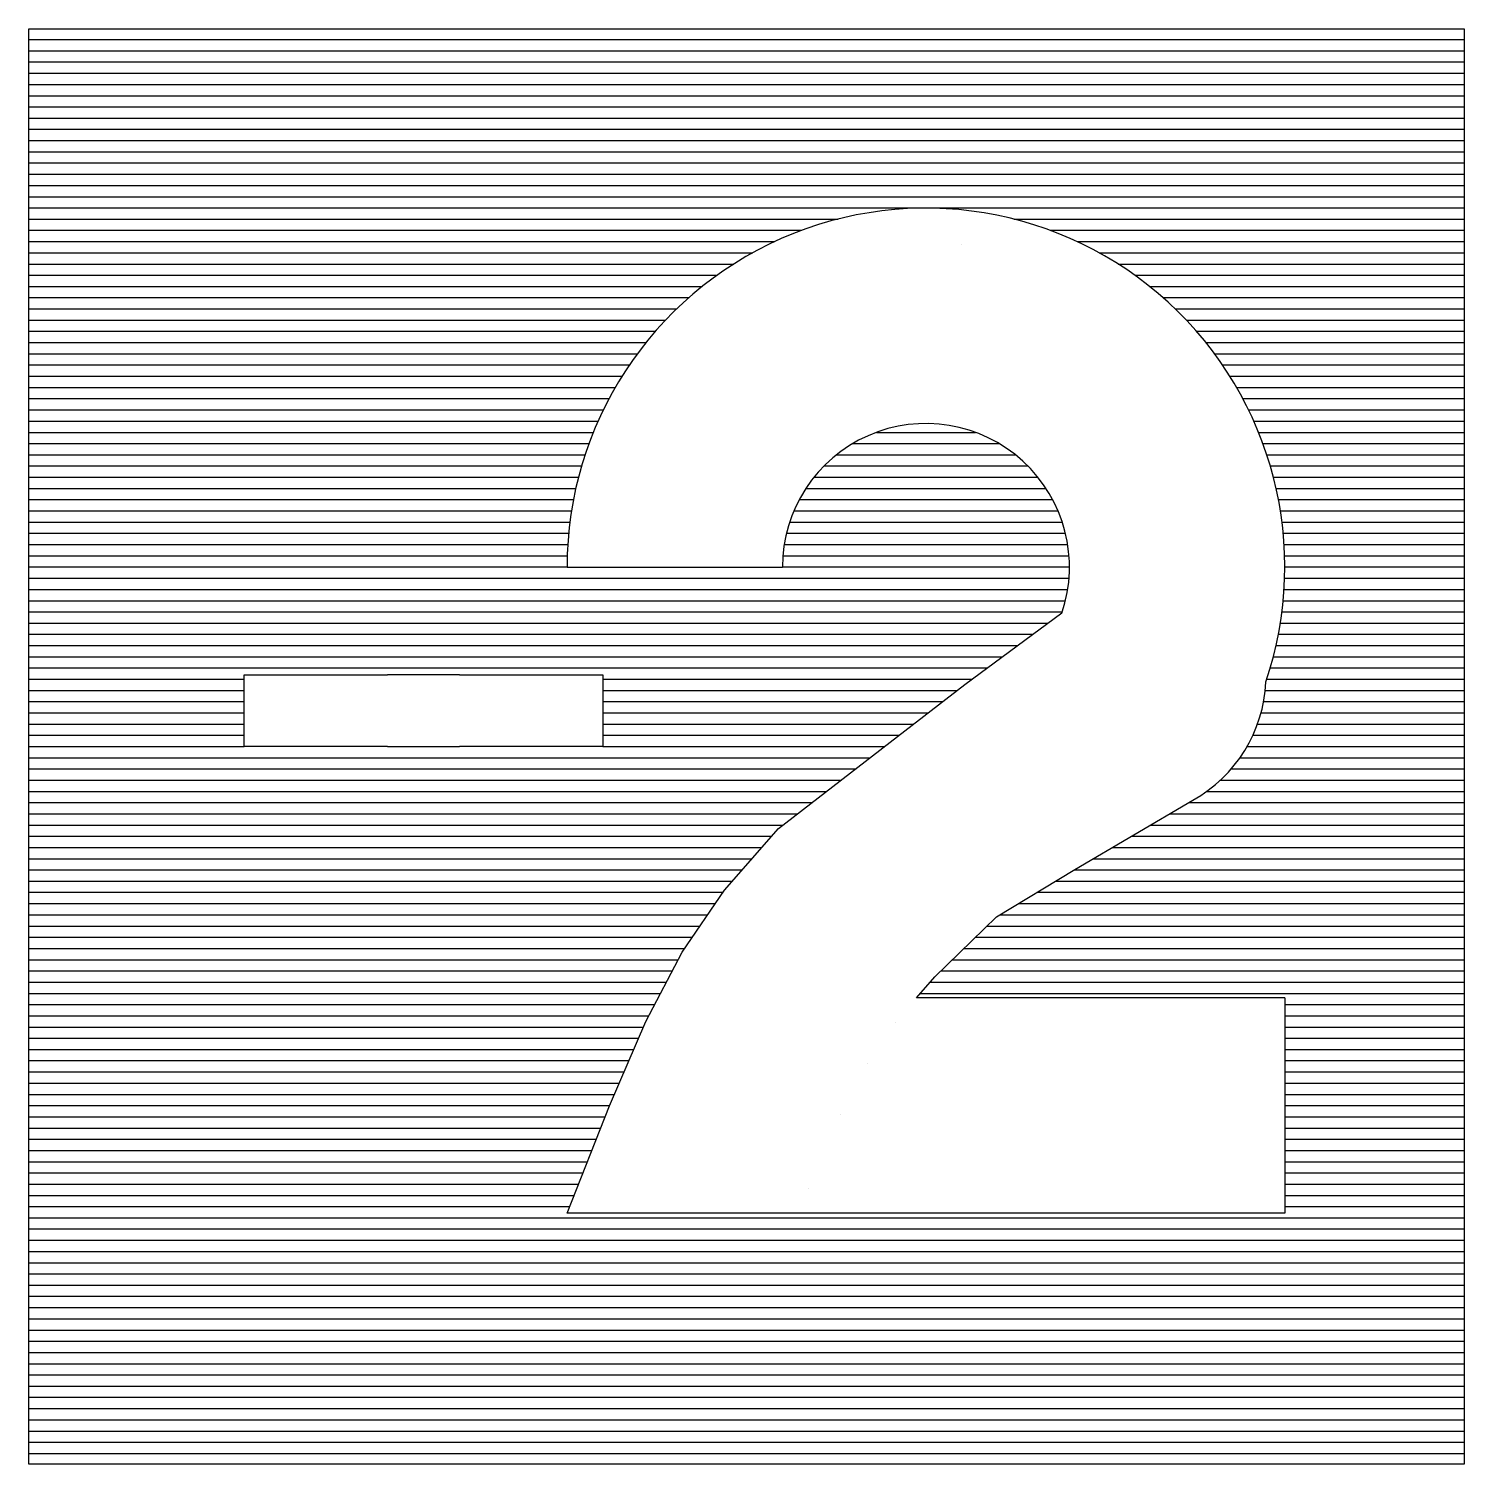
# Model space of a CAD drawing. Header units: millimetres. Extents: x -3 to 2253, y -3 to 1300.
# Drawn here: x 999 to 1011, y 899 to 911 of the extents above; entities that cross this region are included whole.
import ezdxf

# ---------------------------------------------------------------- set-up
doc = ezdxf.new("R2010")
doc.units = ezdxf.units.MM
doc.layers.add('GROEN', color=3, linetype='Continuous')
doc.layers.add('VEILIG', color=7, linetype='Continuous')

# ---------------------------------------------------------------- blocks, each defined once
blk = doc.blocks.new('*X607')
at = {"color": 0}
for p, q in [((-6, 5.909), (6, 5.909)), ((-6, 5.816), (6, 5.816)), ((-6, 5.722), (6, 5.722)), ((-6, 5.628), (6, 5.628)), ((-6, 5.534), (6, 5.534)), ((-6, 5.44), (6, 5.44)), ((-6, 5.347), (6, 5.347)), ((-6, 5.253), (6, 5.253)), ((-6, 5.159), (6, 5.159)), ((-6, 5.065), (6, 5.065)), ((-6, 4.971), (6, 4.971)), ((-6, 4.878), (6, 4.878)), ((-6, 4.784), (6, 4.784)), ((-6, 4.69), (6, 4.69)), ((-6, 4.596), (6, 4.596)), ((-6, 4.502), (6, 4.502)), ((-6, 4.409), (0.765, 4.409)), ((2.235, 4.409), (6, 4.409)), ((-6, 4.315), (0.462, 4.315)), ((-6, 4.221), (0.237, 4.221)), ((2.538, 4.315), (6, 4.315)), ((2.763, 4.221), (6, 4.221)), ((-6, 4.127), (0.052, 4.127)), ((2.948, 4.127), (6, 4.127)), ((-6, 4.033), (-0.107, 4.033)), ((3.107, 4.033), (6, 4.033)), ((-6, 3.94), (-0.246, 3.94)), ((-6, 3.846), (-0.37, 3.846)), ((3.246, 3.94), (6, 3.94)), ((3.37, 3.846), (6, 3.846)), ((-6, 3.752), (-0.482, 3.752)), ((3.482, 3.752), (6, 3.752)), ((-6, 3.658), (-0.584, 3.658)), ((3.584, 3.658), (6, 3.658)), ((-6, 3.564), (-0.677, 3.564)), ((3.677, 3.564), (6, 3.564)), ((-6, 3.471), (-0.762, 3.471)), ((-6, 3.377), (-0.84, 3.377)), ((3.762, 3.471), (6, 3.471)), ((3.84, 3.377), (6, 3.377)), ((-6, 3.283), (-0.913, 3.283)), ((3.913, 3.283), (6, 3.283)), ((-6, 3.189), (-0.979, 3.189)), ((3.979, 3.189), (6, 3.189)), ((-6, 3.095), (-1.041, 3.095)), ((-6, 3.002), (-1.097, 3.002)), ((4.041, 3.095), (6, 3.095)), ((4.097, 3.002), (6, 3.002)), ((-6, 2.908), (-1.149, 2.908)), ((4.149, 2.908), (6, 2.908)), ((-6, 2.814), (-1.197, 2.814)), ((4.197, 2.814), (6, 2.814)), ((-6, 2.72), (-1.241, 2.72)), ((4.241, 2.72), (6, 2.72)), ((-6, 2.626), (-1.281, 2.626)), ((-6, 2.533), (-1.317, 2.533)), ((0.889, 2.533), (2.111, 2.533)), ((1.086, 2.626), (1.914, 2.626)), ((4.281, 2.626), (6, 2.626)), ((4.317, 2.533), (6, 2.533)), ((-6, 2.439), (-1.349, 2.439)), ((0.753, 2.439), (2.247, 2.439)), ((4.349, 2.439), (6, 2.439)), ((-6, 2.345), (-1.379, 2.345)), ((0.648, 2.345), (2.352, 2.345)), ((4.379, 2.345), (6, 2.345)), ((-6, 2.251), (-1.404, 2.251)), ((0.564, 2.251), (2.436, 2.251)), ((4.404, 2.251), (6, 2.251)), ((-6, 2.157), (-1.427, 2.157)), ((-6, 2.064), (-1.447, 2.064)), ((0.441, 2.064), (2.559, 2.064)), ((0.496, 2.157), (2.504, 2.157)), ((4.427, 2.157), (6, 2.157)), ((4.447, 2.064), (6, 2.064)), ((-6, 1.97), (-1.463, 1.97)), ((0.396, 1.97), (2.604, 1.97)), ((4.463, 1.97), (6, 1.97)), ((-6, 1.876), (-1.476, 1.876)), ((0.36, 1.876), (2.64, 1.876)), ((4.476, 1.876), (6, 1.876)), ((-6, 1.782), (-1.487, 1.782)), ((-6, 1.688), (-1.494, 1.688)), ((0.315, 1.688), (2.685, 1.688)), ((0.334, 1.782), (2.666, 1.782)), ((4.487, 1.782), (6, 1.782)), ((4.494, 1.688), (6, 1.688)), ((-6, 1.595), (-1.499, 1.595)), ((0.304, 1.595), (2.696, 1.595)), ((4.499, 1.595), (6, 1.595)), ((-6, 1.501), (-1.5, 1.501)), ((0.3, 1.501), (2.7, 1.501)), ((4.5, 1.501), (6, 1.501)), ((-6, 1.407), (2.696, 1.407)), ((4.499, 1.407), (6, 1.407)), ((-6, 1.313), (2.685, 1.313)), ((-6, 1.219), (2.667, 1.219)), ((4.487, 1.219), (6, 1.219)), ((4.494, 1.313), (6, 1.313)), ((-6, 1.126), (2.64, 1.126)), ((4.477, 1.126), (6, 1.126)), ((-6, 1.032), (2.523, 1.032)), ((4.463, 1.032), (6, 1.032)), ((-6, 0.938), (2.395, 0.938)), ((-6, 0.844), (2.268, 0.844)), ((4.427, 0.844), (6, 0.844)), ((4.447, 0.938), (6, 0.938)), ((-6, 0.75), (2.14, 0.75)), ((4.405, 0.75), (6, 0.75)), ((-6, 0.657), (2.013, 0.657)), ((4.379, 0.657), (6, 0.657)), ((-6, 0.563), (-4.2, 0.563)), ((-1.2, 0.563), (1.886, 0.563)), ((4.35, 0.563), (6, 0.563)), ((-6, 0.469), (-4.2, 0.469)), ((-6, 0.375), (-4.2, 0.375)), ((-1.2, 0.469), (1.761, 0.469)), ((-1.2, 0.375), (1.64, 0.375)), ((4.323, 0.375), (6, 0.375)), ((4.337, 0.469), (6, 0.469)), ((-6, 0.281), (-4.2, 0.281)), ((-1.2, 0.281), (1.519, 0.281)), ((4.302, 0.281), (6, 0.281)), ((-6, 0.188), (-4.2, 0.188)), ((-1.2, 0.188), (1.398, 0.188)), ((4.272, 0.188), (6, 0.188)), ((-6, 0.094), (-4.2, 0.094)), ((-6, 0), (-4.2, 0)), ((-1.2, 0.094), (1.276, 0.094)), ((-1.2, 0), (1.155, 0)), ((4.185, 0), (6, 0)), ((4.233, 0.094), (6, 0.094)), ((-6, -0.094), (1.033, -0.094)), ((4.125, -0.094), (6, -0.094)), ((-6, -0.188), (0.912, -0.188)), ((4.052, -0.188), (6, -0.188)), ((-6, -0.281), (0.79, -0.281)), ((3.962, -0.281), (6, -0.281)), ((-6, -0.375), (0.669, -0.375)), ((-6, -0.469), (0.547, -0.469)), ((3.698, -0.469), (6, -0.469)), ((3.847, -0.375), (6, -0.375)), ((-6, -0.563), (0.425, -0.563)), ((3.538, -0.563), (6, -0.563)), ((-6, -0.657), (0.304, -0.657)), ((3.379, -0.657), (6, -0.657)), ((-6, -0.75), (0.21, -0.75)), ((3.219, -0.75), (6, -0.75)), ((-6, -0.844), (0.128, -0.844)), ((-6, -0.938), (0.046, -0.938)), ((2.9, -0.938), (6, -0.938)), ((3.059, -0.844), (6, -0.844)), ((-6, -1.032), (-0.036, -1.032)), ((2.74, -1.032), (6, -1.032)), ((-6, -1.126), (-0.117, -1.126)), ((2.585, -1.126), (6, -1.126)), ((-6, -1.219), (-0.196, -1.219)), ((-6, -1.313), (-0.26, -1.313)), ((2.274, -1.313), (6, -1.313)), ((2.429, -1.219), (6, -1.219)), ((-6, -1.407), (-0.324, -1.407)), ((2.118, -1.407), (6, -1.407)), ((-6, -1.501), (-0.388, -1.501)), ((2.011, -1.501), (6, -1.501)), ((-6, -1.595), (-0.452, -1.595)), ((1.914, -1.595), (6, -1.595)), ((-6, -1.688), (-0.516, -1.688)), ((-6, -1.782), (-0.57, -1.782)), ((1.721, -1.782), (6, -1.782)), ((1.818, -1.688), (6, -1.688)), ((-6, -1.876), (-0.62, -1.876)), ((1.624, -1.876), (6, -1.876)), ((-6, -1.97), (-0.669, -1.97)), ((1.535, -1.97), (6, -1.97)), ((-6, -2.064), (-0.718, -2.064)), ((-6, -2.157), (-0.767, -2.157)), ((1.453, -2.064), (6, -2.064)), ((4.5, -2.157), (6, -2.157)), ((-6, -2.251), (-0.816, -2.251)), ((4.5, -2.251), (6, -2.251)), ((-6, -2.345), (-0.861, -2.345)), ((4.5, -2.345), (6, -2.345)), ((-6, -2.439), (-0.902, -2.439)), ((4.5, -2.439), (6, -2.439)), ((-6, -2.533), (-0.942, -2.533)), ((-6, -2.626), (-0.983, -2.626)), ((4.5, -2.533), (6, -2.533)), ((4.5, -2.626), (6, -2.626)), ((-6, -2.72), (-1.023, -2.72)), ((4.5, -2.72), (6, -2.72)), ((-6, -2.814), (-1.064, -2.814)), ((4.5, -2.814), (6, -2.814)), ((-6, -2.908), (-1.104, -2.908)), ((4.5, -2.908), (6, -2.908)), ((-6, -3.002), (-1.145, -3.002)), ((-6, -3.095), (-1.182, -3.095)), ((4.5, -3.002), (6, -3.002)), ((4.5, -3.095), (6, -3.095)), ((-6, -3.189), (-1.219, -3.189)), ((4.5, -3.189), (6, -3.189)), ((-6, -3.283), (-1.256, -3.283)), ((4.5, -3.283), (6, -3.283)), ((-6, -3.377), (-1.293, -3.377)), ((-6, -3.471), (-1.33, -3.471)), ((4.5, -3.377), (6, -3.377)), ((4.5, -3.471), (6, -3.471)), ((-6, -3.564), (-1.367, -3.564)), ((4.5, -3.564), (6, -3.564)), ((-6, -3.658), (-1.404, -3.658)), ((4.5, -3.658), (6, -3.658)), ((-6, -3.752), (-1.441, -3.752)), ((4.5, -3.752), (6, -3.752)), ((-6, -3.846), (-1.479, -3.846)), ((-6, -3.94), (6, -3.94)), ((4.5, -3.846), (6, -3.846)), ((-6, -4.033), (6, -4.033)), ((-6, -4.127), (6, -4.127)), ((-6, -4.221), (6, -4.221)), ((-6, -4.315), (6, -4.315)), ((-6, -4.409), (6, -4.409)), ((-6, -4.502), (6, -4.502)), ((-6, -4.596), (6, -4.596)), ((-6, -4.69), (6, -4.69)), ((-6, -4.784), (6, -4.784)), ((-6, -4.878), (6, -4.878)), ((-6, -4.971), (6, -4.971)), ((-6, -5.065), (6, -5.065)), ((-6, -5.159), (6, -5.159)), ((-6, -5.253), (6, -5.253)), ((-6, -5.347), (6, -5.347)), ((-6, -5.44), (6, -5.44)), ((-6, -5.534), (6, -5.534)), ((-6, -5.628), (6, -5.628)), ((-6, -5.722), (6, -5.722)), ((-6, -5.816), (6, -5.816)), ((-6, -5.909), (6, -5.909))]:
    blk.add_line(p, q, dxfattribs=at)
blk = doc.blocks.new('PIC-140')
at = {"layer": 'VEILIG'}
for p, q in [((-6, 6), (6, 6)), ((-6, -6), (-6, 6)), ((6, 6), (6, -6)), ((1.801, 4.2), (1.801, 4.2)), ((-1.5, 1.5), (0.3, 1.5)), ((-4.2, 0.6), (-3, 0.6)), ((-4.2, 0), (-4.2, 0.6)), ((-2.4, 0.6), (-3, 0.6)), ((-2.4, 0.6), (-1.2, 0.6)), ((-1.2, 0.6), (-1.2, 0)), ((-3, 0), (-4.2, 0)), ((-3, 0), (-2.4, 0)), ((-1.2, 0), (-2.4, 0)), ((4.5, -2.1), (1.421, -2.1)), ((4.5, -2.1), (4.5, -3.9)), ((4.5, -3.9), (-1.5, -3.9)), ((6, -6), (-6, -6))]:
    blk.add_line(p, q, dxfattribs=at)
for points in [[(-1.5, -3.9), (-1.146, -3.004), (-0.841, -2.299), (-0.537, -1.719), (-0.184, -1.202), (0.267, -0.685), (1.324, 0.13), (1.824, 0.518), (2.637, 1.116)], [(1.242, -2.305), (1.242, -2.305)], [(1.242, -2.305), (1.242, -2.305)], [(1.008, -2.648), (1.008, -2.648)], [(1.008, -2.648), (1.008, -2.648)], [(0.784, -3.074), (0.784, -3.074)], [(0.784, -3.074), (0.784, -3.074)], [(0.518, -3.692), (0.518, -3.692)], [(0.518, -3.692), (0.518, -3.692)]]:
    blk.add_lwpolyline(points, dxfattribs=at)
blk.add_lwpolyline([(1.421, -2.1), (1.574, -1.925), (2.091, -1.424), (2.745, -1.029), (3.731, -0.449, 0.259244), (4.342, 0.539, 0.259244)], format="xyb", dxfattribs=at)
for radius in [3, 1.2]:
    blk.add_arc((1.5, 1.5), radius, 341.3224, 180, dxfattribs=at)
at = {"layer": 'GROEN'}
blk.add_blockref('*X607', (0, 0), dxfattribs=at)

msp = doc.modelspace()

# ---------------------------------------------------------------- block references
msp.add_blockref('PIC-140', (1005, 905))

doc.saveas('drawing.dxf')
